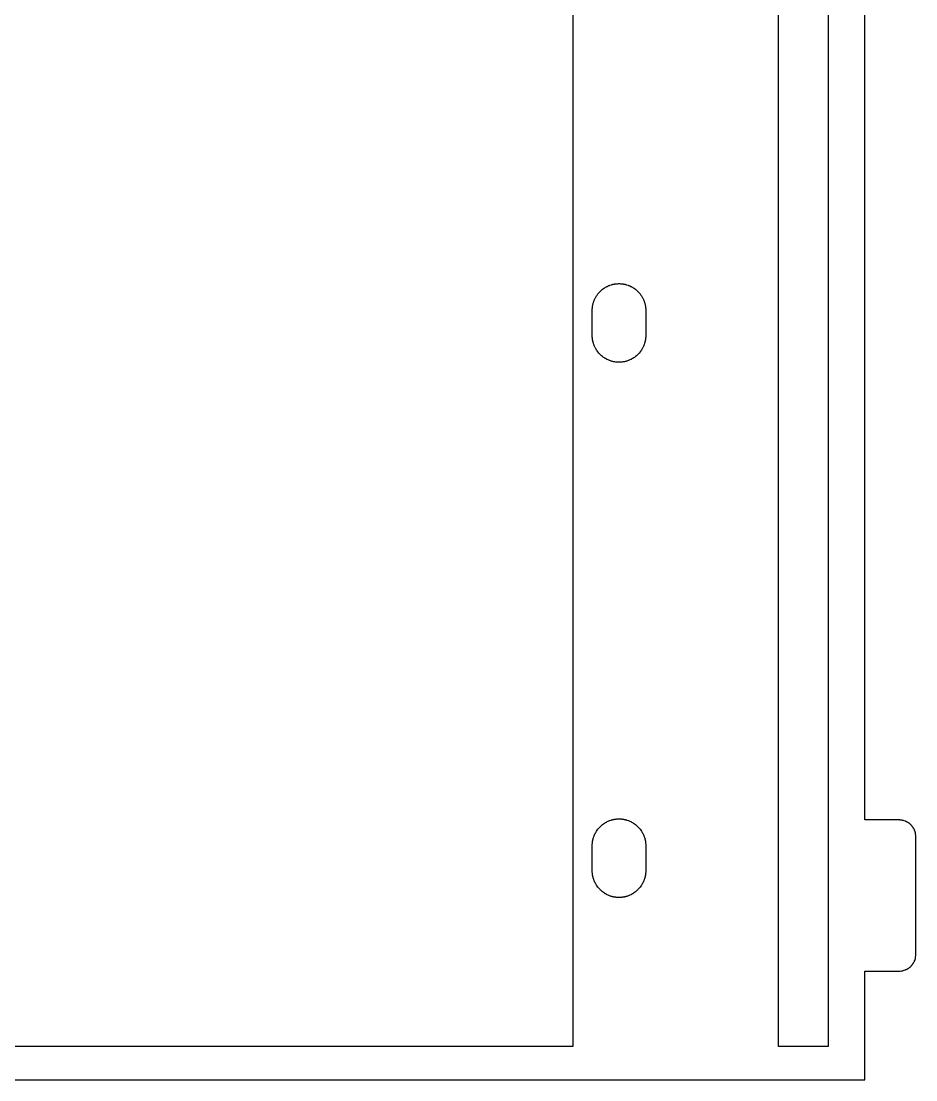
# Model space of a CAD drawing. Header units: metres. Extents: x -3 to 104, y 0 to 127.
# Drawn here: x 50.5 to 104, y 0 to 63.3 of the extents above; entities that cross this region are included whole.
import ezdxf

# ---------------------------------------------------------------- set-up
doc = ezdxf.new("R2010")
doc.units = ezdxf.units.M

msp = doc.modelspace()

# ---------------------------------------------------------------- linework, layer by layer
for p, q in [((83.5, 126.5), (83.4854, 2)), ((95.7842, 2), (95.7842, 126.5)), ((98.75, 126.5), (98.75, 2)), ((100.95, 15.5342), (100.95, 117.672)), ((85.5996, 47.4619), (85.6504, 47.4834)), ((85.6504, 47.4834), (85.6768, 47.4941)), ((85.6768, 47.4941), (85.7031, 47.5039)), ((85.7031, 47.5039), (85.7822, 47.5303)), ((85.7822, 47.5303), (85.8086, 47.5381)), ((85.8086, 47.5381), (85.8359, 47.5459)), ((85.8359, 47.5459), (85.8633, 47.5527)), ((85.8633, 47.5527), (85.8896, 47.5586)), ((85.8896, 47.5586), (85.917, 47.5654)), ((85.917, 47.5654), (85.9443, 47.5703)), ((85.9443, 47.5703), (85.9717, 47.5762)), ((85.9717, 47.5762), (86, 47.5801)), ((86, 47.5801), (86.0547, 47.5879)), ((86.0547, 47.5879), (86.083, 47.5908)), ((86.083, 47.5908), (86.1104, 47.5938)), ((86.1104, 47.5938), (86.1387, 47.5957)), ((86.1387, 47.5957), (86.166, 47.5977)), ((86.166, 47.5977), (86.2217, 47.5996)), ((86.2217, 47.5996), (86.2783, 47.5996)), ((86.2783, 47.5996), (86.334, 47.5977)), ((86.334, 47.5977), (86.3613, 47.5957)), ((86.3613, 47.5957), (86.3896, 47.5938)), ((86.3896, 47.5938), (86.417, 47.5908)), ((86.417, 47.5908), (86.4453, 47.5879)), ((86.4453, 47.5879), (86.5, 47.5801)), ((86.5, 47.5801), (86.5283, 47.5762)), ((86.5283, 47.5762), (86.5557, 47.5703)), ((86.5557, 47.5703), (86.583, 47.5654)), ((86.583, 47.5654), (86.6104, 47.5586)), ((86.6104, 47.5586), (86.6367, 47.5527)), ((86.6367, 47.5527), (86.6641, 47.5459)), ((86.6641, 47.5459), (86.6914, 47.5381)), ((86.6914, 47.5381), (86.7178, 47.5303)), ((86.7178, 47.5303), (86.7969, 47.5039)), ((86.7969, 47.5039), (86.8232, 47.4941)), ((86.8232, 47.4941), (86.8496, 47.4834)), ((86.8496, 47.4834), (86.9004, 47.4619)), ((84.8789, 46.8242), (84.9082, 46.8711)), ((84.9082, 46.8711), (84.9395, 46.918)), ((84.9395, 46.918), (84.9893, 46.9854)), ((84.9893, 46.9854), (85.042, 47.0498)), ((85.042, 47.0498), (85.0605, 47.0703)), ((85.0605, 47.0703), (85.0801, 47.0908)), ((85.0801, 47.0908), (85.0986, 47.1113)), ((85.0986, 47.1113), (85.1182, 47.1318)), ((85.1182, 47.1318), (85.1387, 47.1514)), ((85.1387, 47.1514), (85.1592, 47.1699)), ((85.1592, 47.1699), (85.1797, 47.1895)), ((85.1797, 47.1895), (85.2002, 47.208)), ((85.2002, 47.208), (85.2646, 47.2607)), ((85.2646, 47.2607), (85.332, 47.3105)), ((85.332, 47.3105), (85.3789, 47.3418)), ((85.3789, 47.3418), (85.4258, 47.3711)), ((85.4258, 47.3711), (85.4502, 47.3857)), ((85.4502, 47.3857), (85.499, 47.4131)), ((85.499, 47.4131), (85.5234, 47.4258)), ((85.5234, 47.4258), (85.5488, 47.4385)), ((85.5488, 47.4385), (85.5996, 47.4619)), ((86.9004, 47.4619), (86.9512, 47.4385)), ((86.9512, 47.4385), (86.9766, 47.4258)), ((86.9766, 47.4258), (87.001, 47.4131)), ((87.001, 47.4131), (87.0498, 47.3857)), ((87.0498, 47.3857), (87.0742, 47.3711)), ((87.0742, 47.3711), (87.1211, 47.3418)), ((87.1211, 47.3418), (87.168, 47.3105)), ((87.168, 47.3105), (87.2354, 47.2607)), ((87.2354, 47.2607), (87.2998, 47.208)), ((87.2998, 47.208), (87.3203, 47.1895)), ((87.3203, 47.1895), (87.3408, 47.1699)), ((87.3408, 47.1699), (87.3613, 47.1514)), ((87.3613, 47.1514), (87.3818, 47.1318)), ((87.3818, 47.1318), (87.4014, 47.1113)), ((87.4014, 47.1113), (87.4199, 47.0908)), ((87.4199, 47.0908), (87.4395, 47.0703)), ((87.4395, 47.0703), (87.458, 47.0498)), ((87.458, 47.0498), (87.5107, 46.9854)), ((87.5107, 46.9854), (87.5605, 46.918)), ((87.5605, 46.918), (87.5918, 46.8711)), ((87.5918, 46.8711), (87.6211, 46.8242)), ((84.6621, 46.1953), (84.6699, 46.25)), ((84.6699, 46.25), (84.6738, 46.2783)), ((84.6738, 46.2783), (84.6797, 46.3057)), ((84.6797, 46.3057), (84.6846, 46.333)), ((84.6846, 46.333), (84.6914, 46.3604)), ((84.6914, 46.3604), (84.6973, 46.3867)), ((84.6973, 46.3867), (84.7041, 46.4141)), ((84.7041, 46.4141), (84.7119, 46.4414)), ((84.7119, 46.4414), (84.7197, 46.4678)), ((84.7197, 46.4678), (84.7461, 46.5469)), ((84.7461, 46.5469), (84.7559, 46.5732)), ((84.7559, 46.5732), (84.7666, 46.5996)), ((84.7666, 46.5996), (84.7881, 46.6504)), ((84.7881, 46.6504), (84.8115, 46.7012)), ((84.8115, 46.7012), (84.8242, 46.7266)), ((84.8242, 46.7266), (84.8369, 46.751)), ((84.8369, 46.751), (84.8643, 46.7998)), ((84.8643, 46.7998), (84.8789, 46.8242)), ((87.6211, 46.8242), (87.6357, 46.7998)), ((87.6357, 46.7998), (87.6631, 46.751)), ((87.6631, 46.751), (87.6758, 46.7266)), ((87.6758, 46.7266), (87.6885, 46.7012)), ((87.6885, 46.7012), (87.7119, 46.6504)), ((87.7119, 46.6504), (87.7334, 46.5996)), ((87.7334, 46.5996), (87.7441, 46.5732)), ((87.7441, 46.5732), (87.7539, 46.5469)), ((87.7539, 46.5469), (87.7803, 46.4678)), ((87.7803, 46.4678), (87.7881, 46.4414)), ((87.7881, 46.4414), (87.7959, 46.4141)), ((87.7959, 46.4141), (87.8027, 46.3867)), ((87.8027, 46.3867), (87.8086, 46.3604)), ((87.8086, 46.3604), (87.8154, 46.333)), ((87.8154, 46.333), (87.8203, 46.3057)), ((87.8203, 46.3057), (87.8262, 46.2783)), ((87.8262, 46.2783), (87.8301, 46.25)), ((87.8301, 46.25), (87.8379, 46.1953)), ((84.6504, 46.0283), (84.6523, 46.084)), ((84.6504, 44.4717), (84.6504, 46.0283)), ((84.6523, 46.084), (84.6543, 46.1113)), ((84.6543, 46.1113), (84.6562, 46.1396)), ((84.6562, 46.1396), (84.6592, 46.167)), ((84.6592, 46.167), (84.6621, 46.1953)), ((87.8379, 46.1953), (87.8408, 46.167)), ((87.8408, 46.167), (87.8438, 46.1396)), ((87.8438, 46.1396), (87.8457, 46.1113)), ((87.8457, 46.1113), (87.8477, 46.084)), ((87.8477, 46.084), (87.8496, 46.0283)), ((87.8496, 46.0283), (87.8496, 44.4717)), ((84.6523, 44.416), (84.6504, 44.4717)), ((84.6543, 44.3887), (84.6523, 44.416)), ((84.6562, 44.3604), (84.6543, 44.3887)), ((84.6592, 44.333), (84.6562, 44.3604)), ((84.6621, 44.3047), (84.6592, 44.333)), ((84.6699, 44.25), (84.6621, 44.3047)), ((87.8379, 44.3047), (87.8301, 44.25)), ((87.8408, 44.333), (87.8379, 44.3047)), ((87.8438, 44.3604), (87.8408, 44.333)), ((87.8457, 44.3887), (87.8438, 44.3604)), ((87.8477, 44.416), (87.8457, 44.3887)), ((87.8496, 44.4717), (87.8477, 44.416)), ((84.6738, 44.2217), (84.6699, 44.25)), ((84.6797, 44.1943), (84.6738, 44.2217)), ((84.6846, 44.167), (84.6797, 44.1943)), ((84.6914, 44.1396), (84.6846, 44.167)), ((84.6973, 44.1133), (84.6914, 44.1396)), ((84.7041, 44.0859), (84.6973, 44.1133)), ((84.7119, 44.0586), (84.7041, 44.0859)), ((84.7197, 44.0322), (84.7119, 44.0586)), ((84.7461, 43.9531), (84.7197, 44.0322)), ((84.7559, 43.9268), (84.7461, 43.9531)), ((84.7666, 43.9004), (84.7559, 43.9268)), ((84.7881, 43.8496), (84.7666, 43.9004)), ((84.8115, 43.7988), (84.7881, 43.8496)), ((84.8242, 43.7734), (84.8115, 43.7988)), ((84.8369, 43.749), (84.8242, 43.7734)), ((84.8643, 43.7002), (84.8369, 43.749)), ((84.8789, 43.6758), (84.8643, 43.7002)), ((84.9082, 43.6289), (84.8789, 43.6758)), ((87.6211, 43.6758), (87.5918, 43.6289)), ((87.6357, 43.7002), (87.6211, 43.6758)), ((87.6631, 43.749), (87.6357, 43.7002)), ((87.6758, 43.7734), (87.6631, 43.749)), ((87.6885, 43.7988), (87.6758, 43.7734)), ((87.7119, 43.8496), (87.6885, 43.7988)), ((87.7334, 43.9004), (87.7119, 43.8496)), ((87.7441, 43.9268), (87.7334, 43.9004)), ((87.7539, 43.9531), (87.7441, 43.9268)), ((87.7803, 44.0322), (87.7539, 43.9531)), ((87.7881, 44.0586), (87.7803, 44.0322)), ((87.7959, 44.0859), (87.7881, 44.0586)), ((87.8027, 44.1133), (87.7959, 44.0859)), ((87.8086, 44.1396), (87.8027, 44.1133)), ((87.8154, 44.167), (87.8086, 44.1396)), ((87.8203, 44.1943), (87.8154, 44.167)), ((87.8262, 44.2217), (87.8203, 44.1943)), ((87.8301, 44.25), (87.8262, 44.2217)), ((84.9395, 43.582), (84.9082, 43.6289)), ((84.9893, 43.5146), (84.9395, 43.582)), ((85.042, 43.4502), (84.9893, 43.5146)), ((85.0605, 43.4297), (85.042, 43.4502)), ((85.0801, 43.4092), (85.0605, 43.4297)), ((85.0986, 43.3887), (85.0801, 43.4092)), ((85.1182, 43.3682), (85.0986, 43.3887)), ((85.1387, 43.3486), (85.1182, 43.3682)), ((85.1592, 43.3301), (85.1387, 43.3486)), ((85.1797, 43.3105), (85.1592, 43.3301)), ((85.2002, 43.292), (85.1797, 43.3105)), ((85.2646, 43.2393), (85.2002, 43.292)), ((85.332, 43.1895), (85.2646, 43.2393)), ((85.3789, 43.1582), (85.332, 43.1895)), ((85.4258, 43.1289), (85.3789, 43.1582)), ((85.4502, 43.1143), (85.4258, 43.1289)), ((85.499, 43.0869), (85.4502, 43.1143)), ((85.5234, 43.0742), (85.499, 43.0869)), ((85.5488, 43.0615), (85.5234, 43.0742)), ((85.5996, 43.0381), (85.5488, 43.0615)), ((85.6504, 43.0166), (85.5996, 43.0381)), ((86.9004, 43.0381), (86.8496, 43.0166)), ((86.9512, 43.0615), (86.9004, 43.0381)), ((86.9766, 43.0742), (86.9512, 43.0615)), ((87.001, 43.0869), (86.9766, 43.0742)), ((87.0498, 43.1143), (87.001, 43.0869)), ((87.0742, 43.1289), (87.0498, 43.1143)), ((87.1211, 43.1582), (87.0742, 43.1289)), ((87.168, 43.1895), (87.1211, 43.1582)), ((87.2354, 43.2393), (87.168, 43.1895)), ((87.2998, 43.292), (87.2354, 43.2393)), ((87.3203, 43.3105), (87.2998, 43.292)), ((87.3408, 43.3301), (87.3203, 43.3105)), ((87.3613, 43.3486), (87.3408, 43.3301)), ((87.3818, 43.3682), (87.3613, 43.3486)), ((87.4014, 43.3887), (87.3818, 43.3682)), ((87.4199, 43.4092), (87.4014, 43.3887)), ((87.4395, 43.4297), (87.4199, 43.4092)), ((87.458, 43.4502), (87.4395, 43.4297)), ((87.5107, 43.5146), (87.458, 43.4502)), ((87.5605, 43.582), (87.5107, 43.5146)), ((87.5918, 43.6289), (87.5605, 43.582)), ((85.6768, 43.0059), (85.6504, 43.0166)), ((85.7031, 42.9961), (85.6768, 43.0059)), ((85.7822, 42.9697), (85.7031, 42.9961)), ((85.8086, 42.9619), (85.7822, 42.9697)), ((85.8359, 42.9541), (85.8086, 42.9619)), ((85.8633, 42.9473), (85.8359, 42.9541)), ((85.8896, 42.9414), (85.8633, 42.9473)), ((85.917, 42.9346), (85.8896, 42.9414)), ((85.9443, 42.9297), (85.917, 42.9346)), ((85.9717, 42.9238), (85.9443, 42.9297)), ((86, 42.9199), (85.9717, 42.9238)), ((86.0547, 42.9121), (86, 42.9199)), ((86.083, 42.9092), (86.0547, 42.9121)), ((86.1104, 42.9062), (86.083, 42.9092)), ((86.1387, 42.9043), (86.1104, 42.9062)), ((86.166, 42.9023), (86.1387, 42.9043)), ((86.2217, 42.9004), (86.166, 42.9023)), ((86.2783, 42.9004), (86.2217, 42.9004)), ((86.334, 42.9023), (86.2783, 42.9004)), ((86.3613, 42.9043), (86.334, 42.9023)), ((86.3896, 42.9062), (86.3613, 42.9043)), ((86.417, 42.9092), (86.3896, 42.9062)), ((86.4453, 42.9121), (86.417, 42.9092)), ((86.5, 42.9199), (86.4453, 42.9121)), ((86.5283, 42.9238), (86.5, 42.9199)), ((86.5557, 42.9297), (86.5283, 42.9238)), ((86.583, 42.9346), (86.5557, 42.9297)), ((86.6104, 42.9414), (86.583, 42.9346)), ((86.6367, 42.9473), (86.6104, 42.9414)), ((86.6641, 42.9541), (86.6367, 42.9473)), ((86.6914, 42.9619), (86.6641, 42.9541)), ((86.7178, 42.9697), (86.6914, 42.9619)), ((86.7969, 42.9961), (86.7178, 42.9697)), ((86.8232, 43.0059), (86.7969, 42.9961)), ((86.8496, 43.0166), (86.8232, 43.0059)), ((85.1797, 15.1895), (85.2002, 15.208)), ((85.2002, 15.208), (85.2646, 15.2607)), ((85.2646, 15.2607), (85.332, 15.3105)), ((85.332, 15.3105), (85.3789, 15.3418)), ((85.3789, 15.3418), (85.4258, 15.3711)), ((85.4258, 15.3711), (85.4502, 15.3857)), ((85.4502, 15.3857), (85.499, 15.4131)), ((85.499, 15.4131), (85.5234, 15.4258)), ((85.5234, 15.4258), (85.5488, 15.4385)), ((85.5488, 15.4385), (85.5996, 15.4619)), ((85.5996, 15.4619), (85.6504, 15.4834)), ((85.6504, 15.4834), (85.6768, 15.4941)), ((85.6768, 15.4941), (85.7031, 15.5039)), ((85.7031, 15.5039), (85.7822, 15.5303)), ((85.7822, 15.5303), (85.8086, 15.5381)), ((85.8086, 15.5381), (85.8359, 15.5459)), ((85.8359, 15.5459), (85.8633, 15.5527)), ((85.8633, 15.5527), (85.8896, 15.5586)), ((85.8896, 15.5586), (85.917, 15.5654)), ((85.917, 15.5654), (85.9443, 15.5703)), ((85.9443, 15.5703), (85.9717, 15.5762)), ((85.9717, 15.5762), (86, 15.5801)), ((86, 15.5801), (86.0547, 15.5879)), ((86.0547, 15.5879), (86.083, 15.5908)), ((86.083, 15.5908), (86.1104, 15.5938)), ((86.1104, 15.5938), (86.1387, 15.5957)), ((86.1387, 15.5957), (86.166, 15.5977)), ((86.166, 15.5977), (86.2217, 15.5996)), ((86.2217, 15.5996), (86.2783, 15.5996)), ((86.2783, 15.5996), (86.334, 15.5977)), ((86.334, 15.5977), (86.3613, 15.5957)), ((86.3613, 15.5957), (86.3896, 15.5938)), ((86.3896, 15.5938), (86.417, 15.5908)), ((86.417, 15.5908), (86.4453, 15.5879)), ((86.4453, 15.5879), (86.5, 15.5801)), ((86.5, 15.5801), (86.5283, 15.5762)), ((86.5283, 15.5762), (86.5557, 15.5703)), ((86.5557, 15.5703), (86.583, 15.5654)), ((86.583, 15.5654), (86.6104, 15.5586)), ((86.6104, 15.5586), (86.6367, 15.5527)), ((86.6367, 15.5527), (86.6641, 15.5459)), ((86.6641, 15.5459), (86.6914, 15.5381)), ((86.6914, 15.5381), (86.7178, 15.5303)), ((86.7178, 15.5303), (86.7969, 15.5039)), ((86.7969, 15.5039), (86.8232, 15.4941)), ((86.8232, 15.4941), (86.8496, 15.4834)), ((86.8496, 15.4834), (86.9004, 15.4619)), ((86.9004, 15.4619), (86.9512, 15.4385)), ((86.9512, 15.4385), (86.9766, 15.4258)), ((86.9766, 15.4258), (87.001, 15.4131)), ((87.001, 15.4131), (87.0498, 15.3857)), ((87.0498, 15.3857), (87.0742, 15.3711)), ((87.0742, 15.3711), (87.1211, 15.3418)), ((87.1211, 15.3418), (87.168, 15.3105)), ((87.168, 15.3105), (87.2354, 15.2607)), ((87.2354, 15.2607), (87.2998, 15.208)), ((87.2998, 15.208), (87.3203, 15.1895)), ((103.035, 15.5342), (100.95, 15.5342)), ((103.053, 15.5332), (103.035, 15.5342)), ((103.069, 15.5322), (103.053, 15.5332)), ((103.087, 15.5303), (103.069, 15.5322)), ((103.104, 15.5293), (103.087, 15.5303)), ((103.122, 15.5273), (103.104, 15.5293)), ((103.14, 15.5244), (103.122, 15.5273)), ((103.156, 15.5225), (103.14, 15.5244)), ((103.174, 15.5195), (103.156, 15.5225)), ((103.19, 15.5156), (103.174, 15.5195)), ((103.208, 15.5127), (103.19, 15.5156)), ((103.225, 15.5088), (103.208, 15.5127)), ((103.242, 15.5049), (103.225, 15.5088)), ((103.309, 15.4854), (103.242, 15.5049)), ((103.375, 15.4619), (103.309, 15.4854)), ((103.406, 15.4482), (103.375, 15.4619)), ((103.423, 15.4404), (103.406, 15.4482)), ((103.438, 15.4336), (103.423, 15.4404)), ((103.454, 15.4258), (103.438, 15.4336)), ((103.47, 15.417), (103.454, 15.4258)), ((103.484, 15.4092), (103.47, 15.417)), ((103.5, 15.4004), (103.484, 15.4092)), ((103.515, 15.3916), (103.5, 15.4004)), ((103.53, 15.3828), (103.515, 15.3916)), ((103.56, 15.3633), (103.53, 15.3828)), ((103.573, 15.3535), (103.56, 15.3633)), ((103.588, 15.3438), (103.573, 15.3535)), ((103.643, 15.3008), (103.588, 15.3438)), ((103.656, 15.2891), (103.643, 15.3008)), ((103.694, 15.2539), (103.656, 15.2891)), ((103.731, 15.2168), (103.694, 15.2539)), ((103.743, 15.2031), (103.731, 15.2168)), ((103.755, 15.1904), (103.743, 15.2031)), ((103.766, 15.1768), (103.755, 15.1904)), ((84.7461, 14.5469), (84.7559, 14.5732)), ((84.7559, 14.5732), (84.7666, 14.5996)), ((84.7666, 14.5996), (84.7881, 14.6504)), ((84.7881, 14.6504), (84.8115, 14.7012)), ((84.8115, 14.7012), (84.8242, 14.7266)), ((84.8242, 14.7266), (84.8369, 14.751)), ((84.8369, 14.751), (84.8643, 14.7998)), ((84.8643, 14.7998), (84.8789, 14.8242)), ((84.8789, 14.8242), (84.9082, 14.8711)), ((84.9082, 14.8711), (84.9395, 14.918)), ((84.9395, 14.918), (84.9893, 14.9854)), ((84.9893, 14.9854), (85.042, 15.0498)), ((85.042, 15.0498), (85.0605, 15.0703)), ((85.0605, 15.0703), (85.0801, 15.0908)), ((85.0801, 15.0908), (85.0986, 15.1113)), ((85.0986, 15.1113), (85.1182, 15.1318)), ((85.1182, 15.1318), (85.1387, 15.1514)), ((85.1387, 15.1514), (85.1592, 15.1699)), ((85.1592, 15.1699), (85.1797, 15.1895)), ((87.3203, 15.1895), (87.3408, 15.1699)), ((87.3408, 15.1699), (87.3613, 15.1514)), ((87.3613, 15.1514), (87.3818, 15.1318)), ((87.3818, 15.1318), (87.4014, 15.1113)), ((87.4014, 15.1113), (87.4199, 15.0908)), ((87.4199, 15.0908), (87.4395, 15.0703)), ((87.4395, 15.0703), (87.458, 15.0498)), ((87.458, 15.0498), (87.5107, 14.9854)), ((87.5107, 14.9854), (87.5605, 14.918)), ((87.5605, 14.918), (87.5918, 14.8711)), ((87.5918, 14.8711), (87.6211, 14.8242)), ((87.6211, 14.8242), (87.6357, 14.7998)), ((87.6357, 14.7998), (87.6631, 14.751)), ((87.6631, 14.751), (87.6758, 14.7266)), ((87.6758, 14.7266), (87.6885, 14.7012)), ((87.6885, 14.7012), (87.7119, 14.6504)), ((87.7119, 14.6504), (87.7334, 14.5996)), ((87.7334, 14.5996), (87.7441, 14.5732)), ((87.7441, 14.5732), (87.7539, 14.5469)), ((103.777, 15.1641), (103.766, 15.1768)), ((103.788, 15.1504), (103.777, 15.1641)), ((103.799, 15.1357), (103.788, 15.1504)), ((103.809, 15.1221), (103.799, 15.1357)), ((103.819, 15.1084), (103.809, 15.1221)), ((103.839, 15.0791), (103.819, 15.1084)), ((103.848, 15.0645), (103.839, 15.0791)), ((103.857, 15.0498), (103.848, 15.0645)), ((103.866, 15.0342), (103.857, 15.0498)), ((103.875, 15.0195), (103.866, 15.0342)), ((103.906, 14.957), (103.875, 15.0195)), ((103.913, 14.9414), (103.906, 14.957)), ((103.921, 14.9248), (103.913, 14.9414)), ((103.927, 14.9092), (103.921, 14.9248)), ((103.934, 14.8926), (103.927, 14.9092)), ((103.939, 14.876), (103.934, 14.8926)), ((103.945, 14.8604), (103.939, 14.876)), ((103.951, 14.8438), (103.945, 14.8604)), ((103.956, 14.8271), (103.951, 14.8438)), ((103.961, 14.8096), (103.956, 14.8271)), ((103.971, 14.7764), (103.961, 14.8096)), ((103.975, 14.7598), (103.971, 14.7764)), ((103.979, 14.7422), (103.975, 14.7598)), ((103.981, 14.7256), (103.979, 14.7422)), ((103.987, 14.6904), (103.981, 14.7256)), ((103.99, 14.6738), (103.987, 14.6904)), ((103.996, 14.6211), (103.99, 14.6738)), ((103.998, 14.6045), (103.996, 14.6211)), ((103.999, 14.5869), (103.998, 14.6045)), ((103.999, 14.5693), (103.999, 14.5869)), ((104, 14.5518), (103.999, 14.5693)), ((84.6504, 14.0283), (84.6523, 14.084)), ((84.6504, 12.4717), (84.6504, 14.0283)), ((84.6523, 14.084), (84.6543, 14.1113)), ((84.6543, 14.1113), (84.6562, 14.1396)), ((84.6562, 14.1396), (84.6592, 14.167)), ((84.6592, 14.167), (84.6621, 14.1953)), ((84.6621, 14.1953), (84.6699, 14.25)), ((84.6699, 14.25), (84.6738, 14.2783)), ((84.6738, 14.2783), (84.6797, 14.3057)), ((84.6797, 14.3057), (84.6846, 14.333)), ((84.6846, 14.333), (84.6914, 14.3604)), ((84.6914, 14.3604), (84.6973, 14.3867)), ((84.6973, 14.3867), (84.7041, 14.4141)), ((84.7041, 14.4141), (84.7119, 14.4414)), ((84.7119, 14.4414), (84.7197, 14.4678)), ((84.7197, 14.4678), (84.7461, 14.5469)), ((87.7539, 14.5469), (87.7803, 14.4678)), ((87.7803, 14.4678), (87.7881, 14.4414)), ((87.7881, 14.4414), (87.7959, 14.4141)), ((87.7959, 14.4141), (87.8027, 14.3867)), ((87.8027, 14.3867), (87.8086, 14.3604)), ((87.8086, 14.3604), (87.8154, 14.333)), ((87.8154, 14.333), (87.8203, 14.3057)), ((87.8203, 14.3057), (87.8262, 14.2783)), ((87.8262, 14.2783), (87.8301, 14.25)), ((87.8301, 14.25), (87.8379, 14.1953)), ((87.8379, 14.1953), (87.8408, 14.167)), ((87.8408, 14.167), (87.8438, 14.1396)), ((87.8438, 14.1396), (87.8457, 14.1113)), ((87.8457, 14.1113), (87.8477, 14.084)), ((87.8477, 14.084), (87.8496, 14.0283)), ((87.8496, 14.0283), (87.8496, 12.4717)), ((104, 7.48242), (104, 14.5518)), ((84.6523, 12.416), (84.6504, 12.4717)), ((84.6543, 12.3887), (84.6523, 12.416)), ((84.6562, 12.3604), (84.6543, 12.3887)), ((84.6592, 12.333), (84.6562, 12.3604)), ((84.6621, 12.3047), (84.6592, 12.333)), ((84.6699, 12.25), (84.6621, 12.3047)), ((84.6738, 12.2217), (84.6699, 12.25)), ((84.6797, 12.1943), (84.6738, 12.2217)), ((84.6846, 12.167), (84.6797, 12.1943)), ((84.6914, 12.1396), (84.6846, 12.167)), ((84.6973, 12.1133), (84.6914, 12.1396)), ((84.7041, 12.0859), (84.6973, 12.1133)), ((84.7119, 12.0586), (84.7041, 12.0859)), ((84.7197, 12.0322), (84.7119, 12.0586)), ((84.7461, 11.9531), (84.7197, 12.0322)), ((87.7803, 12.0322), (87.7539, 11.9531)), ((87.7881, 12.0586), (87.7803, 12.0322)), ((87.7959, 12.0859), (87.7881, 12.0586)), ((87.8027, 12.1133), (87.7959, 12.0859)), ((87.8086, 12.1396), (87.8027, 12.1133)), ((87.8154, 12.167), (87.8086, 12.1396)), ((87.8203, 12.1943), (87.8154, 12.167)), ((87.8262, 12.2217), (87.8203, 12.1943)), ((87.8301, 12.25), (87.8262, 12.2217)), ((87.8379, 12.3047), (87.8301, 12.25)), ((87.8408, 12.333), (87.8379, 12.3047)), ((87.8438, 12.3604), (87.8408, 12.333)), ((87.8457, 12.3887), (87.8438, 12.3604)), ((87.8477, 12.416), (87.8457, 12.3887)), ((87.8496, 12.4717), (87.8477, 12.416)), ((84.7559, 11.9268), (84.7461, 11.9531)), ((84.7666, 11.9004), (84.7559, 11.9268)), ((84.7881, 11.8496), (84.7666, 11.9004)), ((84.8115, 11.7988), (84.7881, 11.8496)), ((84.8242, 11.7734), (84.8115, 11.7988)), ((84.8369, 11.749), (84.8242, 11.7734)), ((84.8643, 11.7002), (84.8369, 11.749)), ((84.8789, 11.6758), (84.8643, 11.7002)), ((84.9082, 11.6289), (84.8789, 11.6758)), ((84.9395, 11.582), (84.9082, 11.6289)), ((84.9893, 11.5146), (84.9395, 11.582)), ((85.042, 11.4502), (84.9893, 11.5146)), ((85.0605, 11.4297), (85.042, 11.4502)), ((85.0801, 11.4092), (85.0605, 11.4297)), ((85.0986, 11.3887), (85.0801, 11.4092)), ((87.4199, 11.4092), (87.4014, 11.3887)), ((87.4395, 11.4297), (87.4199, 11.4092)), ((87.458, 11.4502), (87.4395, 11.4297)), ((87.5107, 11.5146), (87.458, 11.4502)), ((87.5605, 11.582), (87.5107, 11.5146)), ((87.5918, 11.6289), (87.5605, 11.582)), ((87.6211, 11.6758), (87.5918, 11.6289)), ((87.6357, 11.7002), (87.6211, 11.6758)), ((87.6631, 11.749), (87.6357, 11.7002)), ((87.6758, 11.7734), (87.6631, 11.749)), ((87.6885, 11.7988), (87.6758, 11.7734)), ((87.7119, 11.8496), (87.6885, 11.7988)), ((87.7334, 11.9004), (87.7119, 11.8496)), ((87.7441, 11.9268), (87.7334, 11.9004)), ((87.7539, 11.9531), (87.7441, 11.9268)), ((85.1182, 11.3682), (85.0986, 11.3887)), ((85.1387, 11.3486), (85.1182, 11.3682)), ((85.1592, 11.3301), (85.1387, 11.3486)), ((85.1797, 11.3105), (85.1592, 11.3301)), ((85.2002, 11.292), (85.1797, 11.3105)), ((85.2646, 11.2393), (85.2002, 11.292)), ((85.332, 11.1895), (85.2646, 11.2393)), ((85.3789, 11.1582), (85.332, 11.1895)), ((85.4258, 11.1289), (85.3789, 11.1582)), ((85.4502, 11.1143), (85.4258, 11.1289)), ((85.499, 11.0869), (85.4502, 11.1143)), ((85.5234, 11.0742), (85.499, 11.0869)), ((85.5488, 11.0615), (85.5234, 11.0742)), ((85.5996, 11.0381), (85.5488, 11.0615)), ((85.6504, 11.0166), (85.5996, 11.0381)), ((85.6768, 11.0059), (85.6504, 11.0166)), ((85.7031, 10.9961), (85.6768, 11.0059)), ((85.7822, 10.9697), (85.7031, 10.9961)), ((85.8086, 10.9619), (85.7822, 10.9697)), ((85.8359, 10.9541), (85.8086, 10.9619)), ((85.8633, 10.9473), (85.8359, 10.9541)), ((85.8896, 10.9414), (85.8633, 10.9473)), ((85.917, 10.9346), (85.8896, 10.9414)), ((85.9443, 10.9297), (85.917, 10.9346)), ((85.9717, 10.9238), (85.9443, 10.9297)), ((86, 10.9199), (85.9717, 10.9238)), ((86.0547, 10.9121), (86, 10.9199)), ((86.083, 10.9092), (86.0547, 10.9121)), ((86.1104, 10.9062), (86.083, 10.9092)), ((86.1387, 10.9043), (86.1104, 10.9062)), ((86.166, 10.9023), (86.1387, 10.9043)), ((86.2217, 10.9004), (86.166, 10.9023)), ((86.2783, 10.9004), (86.2217, 10.9004)), ((86.334, 10.9023), (86.2783, 10.9004)), ((86.3613, 10.9043), (86.334, 10.9023)), ((86.3896, 10.9062), (86.3613, 10.9043)), ((86.417, 10.9092), (86.3896, 10.9062)), ((86.4453, 10.9121), (86.417, 10.9092)), ((86.5, 10.9199), (86.4453, 10.9121)), ((86.5283, 10.9238), (86.5, 10.9199)), ((86.5557, 10.9297), (86.5283, 10.9238)), ((86.583, 10.9346), (86.5557, 10.9297)), ((86.6104, 10.9414), (86.583, 10.9346)), ((86.6367, 10.9473), (86.6104, 10.9414)), ((86.6641, 10.9541), (86.6367, 10.9473)), ((86.6914, 10.9619), (86.6641, 10.9541)), ((86.7178, 10.9697), (86.6914, 10.9619)), ((86.7969, 10.9961), (86.7178, 10.9697)), ((86.8232, 11.0059), (86.7969, 10.9961)), ((86.8496, 11.0166), (86.8232, 11.0059)), ((86.9004, 11.0381), (86.8496, 11.0166)), ((86.9512, 11.0615), (86.9004, 11.0381)), ((86.9766, 11.0742), (86.9512, 11.0615)), ((87.001, 11.0869), (86.9766, 11.0742)), ((87.0498, 11.1143), (87.001, 11.0869)), ((87.0742, 11.1289), (87.0498, 11.1143)), ((87.1211, 11.1582), (87.0742, 11.1289)), ((87.168, 11.1895), (87.1211, 11.1582)), ((87.2354, 11.2393), (87.168, 11.1895)), ((87.2998, 11.292), (87.2354, 11.2393)), ((87.3203, 11.3105), (87.2998, 11.292)), ((87.3408, 11.3301), (87.3203, 11.3105)), ((87.3613, 11.3486), (87.3408, 11.3301)), ((87.3818, 11.3682), (87.3613, 11.3486)), ((87.4014, 11.3887), (87.3818, 11.3682)), ((103.839, 6.95508), (103.848, 6.96973)), ((103.848, 6.96973), (103.857, 6.98535)), ((103.857, 6.98535), (103.866, 7)), ((103.866, 7), (103.875, 7.01562)), ((103.875, 7.01562), (103.883, 7.03027)), ((103.883, 7.03027), (103.906, 7.07715)), ((103.906, 7.07715), (103.913, 7.09375)), ((103.913, 7.09375), (103.921, 7.10938)), ((103.921, 7.10938), (103.927, 7.125)), ((103.927, 7.125), (103.934, 7.1416)), ((103.934, 7.1416), (103.951, 7.19141)), ((103.951, 7.19141), (103.971, 7.25781)), ((103.971, 7.25781), (103.975, 7.27539)), ((103.975, 7.27539), (103.979, 7.29199)), ((103.979, 7.29199), (103.981, 7.30957)), ((103.981, 7.30957), (103.984, 7.32617)), ((103.984, 7.32617), (103.987, 7.34375)), ((103.987, 7.34375), (103.99, 7.36035)), ((103.99, 7.36035), (103.998, 7.43066)), ((103.998, 7.43066), (103.999, 7.44727)), ((103.999, 7.46484), (104, 7.48242)), ((103.999, 7.44727), (103.999, 7.46484)), ((100.95, 6.5), (103.018, 6.5)), ((100.95, 0), (100.95, 6.5)), ((103.018, 6.5), (103.035, 6.50098)), ((103.035, 6.50098), (103.053, 6.50098)), ((103.053, 6.50098), (103.069, 6.50195)), ((103.069, 6.50195), (103.14, 6.50977)), ((103.14, 6.50977), (103.156, 6.5127)), ((103.156, 6.5127), (103.174, 6.51562)), ((103.174, 6.51562), (103.19, 6.51855)), ((103.19, 6.51855), (103.208, 6.52148)), ((103.208, 6.52148), (103.225, 6.52539)), ((103.225, 6.52539), (103.242, 6.5293)), ((103.242, 6.5293), (103.309, 6.54883)), ((103.309, 6.54883), (103.358, 6.56641)), ((103.358, 6.56641), (103.375, 6.57324)), ((103.375, 6.57324), (103.391, 6.5791)), ((103.391, 6.5791), (103.406, 6.58691)), ((103.406, 6.58691), (103.423, 6.59375)), ((103.423, 6.59375), (103.47, 6.61719)), ((103.47, 6.61719), (103.484, 6.625)), ((103.484, 6.625), (103.5, 6.63379)), ((103.5, 6.63379), (103.515, 6.64258)), ((103.515, 6.64258), (103.53, 6.65234)), ((103.53, 6.65234), (103.545, 6.66113)), ((103.545, 6.66113), (103.56, 6.6709)), ((103.56, 6.6709), (103.573, 6.68066)), ((103.573, 6.68066), (103.588, 6.69141)), ((103.588, 6.69141), (103.602, 6.70117)), ((103.602, 6.70117), (103.629, 6.72266)), ((103.629, 6.72266), (103.643, 6.73438)), ((103.643, 6.73438), (103.656, 6.74512)), ((103.656, 6.74512), (103.694, 6.78027)), ((103.694, 6.78027), (103.72, 6.80566)), ((103.72, 6.80566), (103.755, 6.84375)), ((103.755, 6.84375), (103.766, 6.85742)), ((103.766, 6.85742), (103.777, 6.87109)), ((103.777, 6.87109), (103.799, 6.89844)), ((103.799, 6.89844), (103.809, 6.91211)), ((103.809, 6.91211), (103.819, 6.92676)), ((103.819, 6.92676), (103.829, 6.94043)), ((103.829, 6.94043), (103.839, 6.95508)), ((83.4854, 2), (17.2354, 2)), ((98.75, 2), (95.7842, 2)), ((0, 0), (100.95, 0))]:
    msp.add_line(p, q)

doc.saveas('drawing.dxf')
